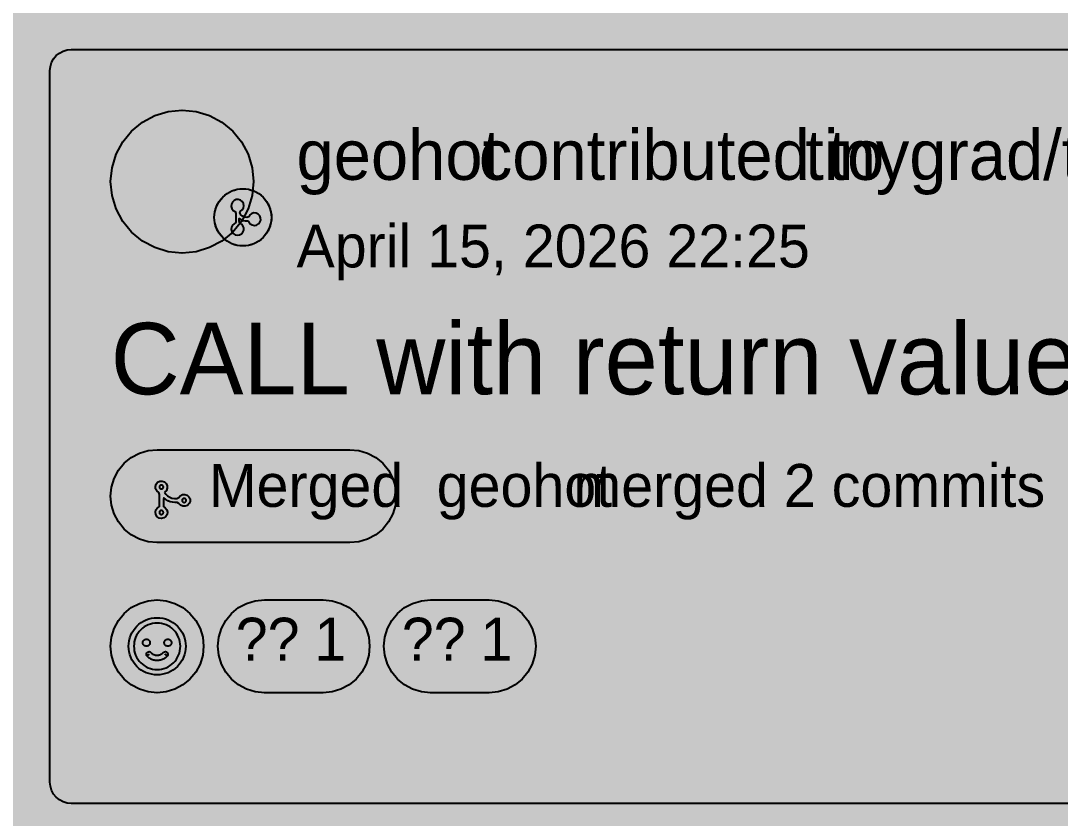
# Model space of a CAD drawing. Extents: x 0 to 2255, y 0 to 8703.
# Drawn here: x 335.9 to 626.7, y 3902.1 to 4125.2 of the extents above; entities that cross this region are included whole.
import ezdxf

# ---------------------------------------------------------------- set-up
doc = ezdxf.new("R2010")
doc.units = 0

msp = doc.modelspace()

# ---------------------------------------------------------------- hatches: boundary and pattern name
at = {"true_color": 0x0d1117}
for points in [[(0, 8703), (1280, 8703), (1280, 0.44), (0, 0.44)], [(0, 8639), (1280, 8639), (1280, 0.44), (0, 0.44)], [(350, 4117.23), (998.03, 4117.23), (998.03, 4117.23), (999.2, 4117.12), (1000.33, 4116.78), (1001.36, 4116.22), (1002.27, 4115.48), (1003.02, 4114.57), (1003.57, 4113.53), (1003.92, 4112.4), (1004.03, 4111.23), (1004.03, 3912.23), (1004.03, 3912.23), (1003.92, 3911.06), (1003.57, 3909.94), (1003.02, 3908.9), (1002.27, 3907.99), (1001.36, 3907.25), (1000.33, 3906.69), (999.2, 3906.35), (998.03, 3906.23), (350, 3906.23), (350, 3906.23), (348.83, 3906.35), (347.7, 3906.69), (346.67, 3907.25), (345.76, 3907.99), (345.01, 3908.9), (344.46, 3909.94), (344.12, 3911.06), (344, 3912.23), (344, 4111.23), (344, 4111.23), (344.12, 4112.4), (344.46, 4113.53), (345.01, 4114.57), (345.76, 4115.48), (346.67, 4116.22), (347.7, 4116.78), (348.83, 4117.12), (350, 4117.23)], [(398, 4078.23), (398, 4078.23), (398, 4078.23), (399.56, 4078.08), (401.06, 4077.63), (402.44, 4076.89), (403.66, 4075.89), (404.65, 4074.68), (405.39, 4073.3), (405.85, 4071.8), (406, 4070.23), (406, 4070.23), (406, 4070.23), (405.85, 4068.67), (405.39, 4067.17), (404.65, 4065.79), (403.66, 4064.58), (402.44, 4063.58), (401.06, 4062.84), (399.56, 4062.39), (398, 4062.23), (398, 4062.23), (398, 4062.23), (396.44, 4062.39), (394.94, 4062.84), (393.56, 4063.58), (392.34, 4064.58), (391.35, 4065.79), (390.61, 4067.17), (390.15, 4068.67), (390, 4070.23), (390, 4070.23), (390, 4070.23), (390.15, 4071.8), (390.61, 4073.3), (391.35, 4074.68), (392.34, 4075.89), (393.56, 4076.89), (394.94, 4077.63), (396.44, 4078.08), (398, 4078.23)]]:
    msp.add_hatch(color=256, dxfattribs=at).paths.add_polyline_path(points, flags=0)
at = {"true_color": 0x010409}
msp.add_hatch(color=256, dxfattribs=at).paths.add_polyline_path([(0, 8639), (1280, 8639), (1280, 0.44), (0, 0.44)], flags=0)
at = {"true_color": 0xffffff}
msp.add_hatch(color=256, dxfattribs=at).paths.add_polyline_path([(381, 4100.23), (381, 4100.23), (381, 4100.23), (384.9, 4099.85), (388.65, 4098.71), (392.11, 4096.86), (395.14, 4094.38), (397.63, 4091.35), (399.48, 4087.89), (400.62, 4084.14), (401, 4080.23), (401, 4080.23), (401, 4080.23), (400.62, 4076.33), (399.48, 4072.58), (397.63, 4069.12), (395.14, 4066.09), (392.11, 4063.6), (388.65, 4061.76), (384.9, 4060.62), (381, 4060.23), (381, 4060.23), (381, 4060.23), (377.1, 4060.62), (373.35, 4061.76), (369.89, 4063.6), (366.86, 4066.09), (364.37, 4069.12), (362.52, 4072.58), (361.38, 4076.33), (361, 4080.23), (361, 4080.23), (361, 4080.23), (361.38, 4084.14), (362.52, 4087.89), (364.37, 4091.35), (366.86, 4094.38), (369.89, 4096.86), (373.35, 4098.71), (377.1, 4099.85), (381, 4100.23)], flags=0)
at = {"true_color": 0xab7df8}
h = msp.add_hatch(color=256, dxfattribs=at)
h.paths.add_polyline_path([(398, 4062.23), (397.22, 4062.27), (396.44, 4062.39), (395.68, 4062.58), (394.94, 4062.84), (394.23, 4063.18), (393.56, 4063.58), (392.92, 4064.05), (392.34, 4064.58), (391.82, 4065.16), (391.35, 4065.79), (390.94, 4066.46), (390.61, 4067.17), (390.34, 4067.91), (390.15, 4068.67), (390.04, 4069.45), (390, 4070.23), (390.04, 4071.02), (390.15, 4071.8), (390.34, 4072.56), (390.61, 4073.3), (390.94, 4074.01), (391.35, 4074.68), (391.82, 4075.31), (392.34, 4075.89), (392.92, 4076.42), (393.56, 4076.89), (394.23, 4077.29), (394.94, 4077.63), (395.68, 4077.89), (396.44, 4078.08), (397.22, 4078.2), (398, 4078.23), (398.78, 4078.2), (399.56, 4078.08), (400.32, 4077.89), (401.06, 4077.63), (401.77, 4077.29), (402.44, 4076.89), (403.08, 4076.42), (403.66, 4075.89), (404.18, 4075.31), (404.65, 4074.68), (405.06, 4074.01), (405.39, 4073.3), (405.66, 4072.56), (405.85, 4071.8), (405.96, 4071.02), (406, 4070.23), (405.96, 4069.45), (405.85, 4068.67), (405.66, 4067.91), (405.39, 4067.17), (405.06, 4066.46), (404.65, 4065.79), (404.18, 4065.16), (403.66, 4064.58), (403.08, 4064.05), (402.44, 4063.58), (401.77, 4063.18), (401.06, 4062.84), (400.32, 4062.58), (399.56, 4062.39), (398.78, 4062.27), (398, 4062.23)], flags=0)
h.paths.add_polyline_path([(398.25, 4073.48), (398.14, 4074.1), (397.81, 4074.64), (397.32, 4075.03), (396.72, 4075.22), (396.09, 4075.19), (395.52, 4074.93), (395.07, 4074.49), (394.81, 4073.92), (394.76, 4073.29), (394.94, 4072.69), (395.32, 4072.19), (395.85, 4071.86), (396, 4071.33), (396, 4070.7), (396, 4070.07), (396, 4069.44), (396, 4068.8), (395.56, 4068.46), (395.1, 4068.03), (394.82, 4067.47), (394.76, 4066.84), (394.92, 4066.24), (395.29, 4065.73), (395.81, 4065.38), (396.42, 4065.24), (397.04, 4065.32), (397.6, 4065.62), (398.01, 4066.1), (398.22, 4066.69), (398.22, 4067.31), (397.99, 4067.9), (397.57, 4068.37), (397.01, 4068.66), (397, 4069.28), (397, 4069.91), (397.44, 4069.67), (398.01, 4069.4), (398.62, 4069.26), (399.25, 4069.23), (399.69, 4068.95), (400.07, 4068.44), (400.6, 4068.11), (401.21, 4067.98), (401.83, 4068.08), (402.38, 4068.4), (402.78, 4068.88), (402.98, 4069.48), (402.96, 4070.11), (402.72, 4070.69), (402.29, 4071.14), (401.72, 4071.42), (401.1, 4071.48), (400.49, 4071.31), (399.98, 4070.94), (399.64, 4070.42), (399.13, 4070.23), (398.51, 4070.3), (397.93, 4070.55), (397.46, 4070.96), (397.14, 4071.5), (397.32, 4071.94), (397.81, 4072.33), (398.14, 4072.87), (398.25, 4073.48)], flags=0)
at = {"true_color": 0x8957e5}
msp.add_hatch(color=256, dxfattribs=at).paths.add_polyline_path([(374, 4005.23), (427.94, 4005.23), (427.94, 4005.23), (430.47, 4004.98), (432.91, 4004.24), (435.16, 4003.04), (437.13, 4001.43), (438.75, 3999.46), (439.95, 3997.21), (440.69, 3994.77), (440.94, 3992.23), (440.94, 3992.23), (440.94, 3992.23), (440.69, 3989.7), (439.95, 3987.26), (438.75, 3985.01), (437.13, 3983.04), (435.16, 3981.43), (432.91, 3980.22), (430.47, 3979.48), (427.94, 3979.23), (374, 3979.23), (374, 3979.23), (371.46, 3979.48), (369.03, 3980.22), (366.78, 3981.43), (364.81, 3983.04), (363.19, 3985.01), (361.99, 3987.26), (361.25, 3989.7), (361, 3992.23), (361, 3992.23), (361, 3992.23), (361.25, 3994.77), (361.99, 3997.21), (363.19, 3999.46), (364.81, 4001.43), (366.78, 4003.04), (369.03, 4004.24), (371.46, 4004.98), (374, 4005.23)], flags=0)
at = {"true_color": 0xffffff}
h = msp.add_hatch(color=256, dxfattribs=at)
h.paths.add_polyline_path([(376.09, 3993.37), (376.46, 3992.8), (376.94, 3992.31), (377.51, 3991.94), (378.15, 3991.71), (378.83, 3991.61), (379.51, 3991.61), (380.06, 3991.82), (380.48, 3992.35), (381.08, 3992.67), (381.76, 3992.72), (382.4, 3992.51), (382.91, 3992.06), (383.2, 3991.45), (383.23, 3990.77), (382.98, 3990.14), (382.51, 3989.65), (381.88, 3989.39), (381.2, 3989.4), (380.58, 3989.67), (380.12, 3990.17), (379.64, 3990.48), (378.95, 3990.48), (378.27, 3990.54), (377.61, 3990.69), (376.98, 3990.95), (376.4, 3991.31), (375.88, 3991.76), (375.75, 3991.39), (375.75, 3990.71), (375.75, 3990.03), (375.75, 3989.34), (376.27, 3988.97), (376.69, 3988.43), (376.87, 3987.78), (376.78, 3987.11), (376.43, 3986.53), (375.87, 3986.13), (375.21, 3985.99), (374.54, 3986.11), (373.98, 3986.49), (373.61, 3987.06), (373.5, 3987.73), (373.66, 3988.39), (374.07, 3988.94), (374.62, 3989.3), (374.62, 3989.98), (374.62, 3990.66), (374.62, 3991.35), (374.62, 3992.03), (374.62, 3992.72), (374.45, 3993.28), (373.91, 3993.7), (373.58, 3994.29), (373.51, 3994.96), (373.71, 3995.61), (374.15, 3996.13), (374.76, 3996.43), (375.44, 3996.47), (376.08, 3996.23), (376.57, 3995.77), (376.84, 3995.14), (376.84, 3994.46), (376.58, 3993.84), (376.09, 3993.37)], flags=0)
h.paths.add_polyline_path([(375.19, 3987.11), (375.24, 3987.11), (375.3, 3987.12), (375.35, 3987.13), (375.4, 3987.15), (375.45, 3987.18), (375.5, 3987.2), (375.54, 3987.24), (375.59, 3987.27), (375.62, 3987.32), (375.66, 3987.36), (375.68, 3987.41), (375.71, 3987.46), (375.73, 3987.51), (375.74, 3987.56), (375.75, 3987.62), (375.75, 3987.67), (375.75, 3987.73), (375.74, 3987.78), (375.73, 3987.84), (375.71, 3987.89), (375.68, 3987.94), (375.66, 3987.98), (375.62, 3988.03), (375.59, 3988.07), (375.54, 3988.11), (375.5, 3988.14), (375.45, 3988.17), (375.4, 3988.19), (375.35, 3988.21), (375.3, 3988.22), (375.24, 3988.23), (375.19, 3988.23), (375.13, 3988.23), (375.08, 3988.22), (375.02, 3988.21), (374.97, 3988.19), (374.92, 3988.17), (374.88, 3988.14), (374.83, 3988.11), (374.79, 3988.07), (374.75, 3988.03), (374.72, 3987.98), (374.69, 3987.94), (374.67, 3987.89), (374.65, 3987.84), (374.64, 3987.78), (374.63, 3987.73), (374.62, 3987.67), (374.63, 3987.62), (374.64, 3987.56), (374.65, 3987.51), (374.67, 3987.46), (374.69, 3987.41), (374.72, 3987.36), (374.75, 3987.32), (374.79, 3987.27), (374.83, 3987.24), (374.88, 3987.2), (374.92, 3987.18), (374.97, 3987.15), (375.02, 3987.13), (375.08, 3987.12), (375.13, 3987.11), (375.19, 3987.11)], flags=0)
h.paths.add_polyline_path([(381.56, 3990.48), (381.62, 3990.49), (381.67, 3990.5), (381.73, 3990.51), (381.78, 3990.53), (381.83, 3990.55), (381.87, 3990.58), (381.92, 3990.61), (381.96, 3990.65), (382, 3990.69), (382.03, 3990.73), (382.06, 3990.78), (382.08, 3990.83), (382.1, 3990.88), (382.11, 3990.94), (382.12, 3990.99), (382.12, 3991.05), (382.12, 3991.1), (382.11, 3991.16), (382.1, 3991.21), (382.08, 3991.26), (382.06, 3991.31), (382.03, 3991.36), (382, 3991.4), (381.96, 3991.44), (381.92, 3991.48), (381.87, 3991.51), (381.83, 3991.54), (381.78, 3991.57), (381.73, 3991.59), (381.67, 3991.6), (381.62, 3991.61), (381.56, 3991.61), (381.51, 3991.61), (381.45, 3991.6), (381.4, 3991.59), (381.35, 3991.57), (381.3, 3991.54), (381.25, 3991.51), (381.21, 3991.48), (381.16, 3991.44), (381.13, 3991.4), (381.09, 3991.36), (381.07, 3991.31), (381.04, 3991.26), (381.02, 3991.21), (381.01, 3991.16), (381, 3991.1), (381, 3991.05), (381, 3990.99), (381.01, 3990.94), (381.02, 3990.88), (381.04, 3990.83), (381.07, 3990.78), (381.09, 3990.73), (381.13, 3990.69), (381.16, 3990.65), (381.21, 3990.61), (381.25, 3990.58), (381.3, 3990.55), (381.35, 3990.53), (381.4, 3990.51), (381.45, 3990.5), (381.51, 3990.49), (381.56, 3990.48)], flags=0)
h.paths.add_polyline_path([(375.75, 3994.8), (375.75, 3994.85), (375.74, 3994.91), (375.73, 3994.96), (375.71, 3995.01), (375.68, 3995.06), (375.65, 3995.11), (375.62, 3995.15), (375.58, 3995.19), (375.54, 3995.23), (375.5, 3995.26), (375.45, 3995.29), (375.4, 3995.32), (375.35, 3995.33), (375.3, 3995.35), (375.24, 3995.35), (375.19, 3995.36), (375.13, 3995.35), (375.08, 3995.35), (375.02, 3995.33), (374.97, 3995.31), (374.92, 3995.29), (374.87, 3995.26), (374.83, 3995.23), (374.79, 3995.19), (374.75, 3995.15), (374.72, 3995.11), (374.69, 3995.06), (374.67, 3995.01), (374.65, 3994.96), (374.64, 3994.9), (374.63, 3994.85), (374.62, 3994.79), (374.63, 3994.74), (374.64, 3994.68), (374.65, 3994.63), (374.67, 3994.58), (374.69, 3994.53), (374.72, 3994.48), (374.75, 3994.44), (374.79, 3994.4), (374.83, 3994.36), (374.88, 3994.33), (374.92, 3994.3), (374.97, 3994.27), (375.03, 3994.26), (375.08, 3994.24), (375.13, 3994.24), (375.19, 3994.23), (375.24, 3994.24), (375.3, 3994.24), (375.35, 3994.26), (375.4, 3994.28), (375.45, 3994.3), (375.5, 3994.33), (375.55, 3994.36), (375.59, 3994.4), (375.62, 3994.44), (375.66, 3994.48), (375.68, 3994.53), (375.71, 3994.58), (375.73, 3994.63), (375.74, 3994.69), (375.75, 3994.74), (375.75, 3994.8)], flags=0)
at = {"true_color": 0x151b23}
msp.add_hatch(color=256, dxfattribs=at).paths.add_polyline_path([(374, 3963.23), (374, 3963.23), (374, 3963.23), (376.54, 3962.98), (378.97, 3962.24), (381.22, 3961.04), (383.19, 3959.43), (384.81, 3957.46), (386.01, 3955.21), (386.75, 3952.77), (387, 3950.23), (387, 3950.23), (387, 3950.23), (386.75, 3947.7), (386.01, 3945.26), (384.81, 3943.01), (383.19, 3941.04), (381.22, 3939.43), (378.97, 3938.22), (376.54, 3937.48), (374, 3937.23), (374, 3937.23), (374, 3937.23), (371.46, 3937.48), (369.03, 3938.22), (366.78, 3939.43), (364.81, 3941.04), (363.19, 3943.01), (361.99, 3945.26), (361.25, 3947.7), (361, 3950.23), (361, 3950.23), (361, 3950.23), (361.25, 3952.77), (361.99, 3955.21), (363.19, 3957.46), (364.81, 3959.43), (366.78, 3961.04), (369.03, 3962.24), (371.46, 3962.98), (374, 3963.23)], flags=0)
at = {"true_color": 0x9198a1}
h = msp.add_hatch(color=256, dxfattribs=at)
h.paths.add_polyline_path([(374, 3958.23), (374.78, 3958.2), (375.56, 3958.08), (376.32, 3957.89), (377.06, 3957.63), (377.77, 3957.29), (378.44, 3956.89), (379.08, 3956.42), (379.66, 3955.89), (380.18, 3955.31), (380.65, 3954.68), (381.06, 3954.01), (381.39, 3953.3), (381.66, 3952.56), (381.85, 3951.8), (381.96, 3951.02), (382, 3950.23), (381.96, 3949.45), (381.85, 3948.67), (381.66, 3947.91), (381.39, 3947.17), (381.06, 3946.46), (380.65, 3945.79), (380.18, 3945.16), (379.66, 3944.58), (379.08, 3944.05), (378.44, 3943.58), (377.77, 3943.18), (377.06, 3942.84), (376.32, 3942.58), (375.56, 3942.39), (374.78, 3942.27), (374, 3942.23), (373.22, 3942.27), (372.44, 3942.39), (371.68, 3942.58), (370.94, 3942.84), (370.23, 3943.18), (369.56, 3943.58), (368.92, 3944.05), (368.34, 3944.58), (367.82, 3945.16), (367.35, 3945.79), (366.94, 3946.46), (366.61, 3947.17), (366.34, 3947.91), (366.15, 3948.67), (366.04, 3949.45), (366, 3950.23), (366.04, 3951.02), (366.15, 3951.8), (366.34, 3952.56), (366.61, 3953.3), (366.94, 3954.01), (367.35, 3954.68), (367.82, 3955.31), (368.34, 3955.89), (368.92, 3956.42), (369.56, 3956.89), (370.23, 3957.29), (370.94, 3957.63), (371.68, 3957.89), (372.44, 3958.08), (373.22, 3958.2), (374, 3958.23)], flags=0)
h.paths.add_polyline_path([(367.5, 3950.23), (367.53, 3949.6), (367.62, 3948.97), (367.78, 3948.35), (367.99, 3947.75), (368.27, 3947.17), (368.59, 3946.62), (368.98, 3946.11), (369.4, 3945.64), (369.88, 3945.21), (370.39, 3944.83), (370.94, 3944.5), (371.51, 3944.23), (372.11, 3944.01), (372.73, 3943.86), (373.36, 3943.77), (374, 3943.73), (374.64, 3943.77), (375.27, 3943.86), (375.89, 3944.01), (376.49, 3944.23), (377.06, 3944.5), (377.61, 3944.83), (378.12, 3945.21), (378.6, 3945.64), (379.02, 3946.11), (379.41, 3946.62), (379.73, 3947.17), (380.01, 3947.75), (380.22, 3948.35), (380.38, 3948.97), (380.47, 3949.6), (380.5, 3950.23), (380.47, 3950.87), (380.38, 3951.5), (380.22, 3952.12), (380.01, 3952.72), (379.73, 3953.3), (379.41, 3953.85), (379.02, 3954.36), (378.6, 3954.83), (378.12, 3955.26), (377.61, 3955.64), (377.06, 3955.97), (376.49, 3956.24), (375.89, 3956.46), (375.27, 3956.61), (374.64, 3956.7), (374, 3956.73), (373.36, 3956.7), (372.73, 3956.61), (372.11, 3956.46), (371.51, 3956.24), (370.94, 3955.97), (370.39, 3955.64), (369.88, 3955.26), (369.4, 3954.83), (368.98, 3954.36), (368.59, 3953.85), (368.27, 3953.3), (367.99, 3952.72), (367.78, 3952.12), (367.62, 3951.5), (367.53, 3950.87), (367.5, 3950.23)], flags=0)
h.paths.add_polyline_path([(371.32, 3948.6), (371.55, 3948.71), (371.81, 3948.73), (372.05, 3948.67), (372.27, 3948.53), (372.44, 3948.34), (372.63, 3948.17), (372.84, 3948.02), (373.08, 3947.91), (373.32, 3947.83), (373.57, 3947.77), (373.82, 3947.74), (374.08, 3947.74), (374.34, 3947.76), (374.59, 3947.8), (374.84, 3947.88), (375.07, 3947.98), (375.29, 3948.11), (375.49, 3948.27), (375.67, 3948.46), (375.86, 3948.63), (376.1, 3948.72), (376.35, 3948.73), (376.6, 3948.65), (376.8, 3948.5), (376.94, 3948.29), (377, 3948.04), (376.97, 3947.78), (376.86, 3947.55), (376.73, 3947.39), (376.56, 3947.21), (376.36, 3947.04), (376.16, 3946.88), (375.94, 3946.75), (375.71, 3946.62), (375.48, 3946.52), (375.24, 3946.43), (374.99, 3946.36), (374.74, 3946.3), (374.49, 3946.26), (374.23, 3946.24), (373.97, 3946.23), (373.72, 3946.24), (373.46, 3946.27), (373.21, 3946.31), (372.96, 3946.37), (372.71, 3946.45), (372.47, 3946.54), (372.24, 3946.65), (372.01, 3946.77), (371.8, 3946.92), (371.6, 3947.07), (371.41, 3947.25), (371.23, 3947.44), (371.22, 3947.61), (371.43, 3947.76), (371.64, 3947.91), (371.65, 3947.91), (371.43, 3947.76), (371.22, 3947.62), (371.06, 3947.68), (371, 3947.93), (371.03, 3948.19), (371.14, 3948.42), (371.32, 3948.6)], flags=0)
h.paths.add_polyline_path([(378, 3951.23), (378, 3951.14), (377.98, 3951.04), (377.96, 3950.94), (377.92, 3950.85), (377.88, 3950.76), (377.83, 3950.68), (377.77, 3950.6), (377.71, 3950.53), (377.63, 3950.46), (377.56, 3950.4), (377.47, 3950.35), (377.38, 3950.31), (377.29, 3950.28), (377.2, 3950.25), (377.1, 3950.24), (377, 3950.23), (376.9, 3950.24), (376.8, 3950.25), (376.71, 3950.28), (376.62, 3950.31), (376.53, 3950.35), (376.44, 3950.4), (376.37, 3950.46), (376.29, 3950.53), (376.23, 3950.6), (376.17, 3950.68), (376.12, 3950.76), (376.08, 3950.85), (376.04, 3950.94), (376.02, 3951.04), (376, 3951.14), (376, 3951.23), (376, 3951.33), (376.02, 3951.43), (376.04, 3951.52), (376.08, 3951.62), (376.12, 3951.71), (376.17, 3951.79), (376.23, 3951.87), (376.29, 3951.94), (376.37, 3952.01), (376.44, 3952.07), (376.53, 3952.12), (376.62, 3952.16), (376.71, 3952.19), (376.8, 3952.22), (376.9, 3952.23), (377, 3952.23), (377.1, 3952.23), (377.2, 3952.22), (377.29, 3952.19), (377.38, 3952.16), (377.47, 3952.12), (377.56, 3952.07), (377.63, 3952.01), (377.71, 3951.94), (377.77, 3951.87), (377.83, 3951.79), (377.88, 3951.71), (377.92, 3951.62), (377.96, 3951.52), (377.98, 3951.43), (378, 3951.33), (378, 3951.23)], flags=0)
h.paths.add_polyline_path([(371, 3950.23), (370.9, 3950.24), (370.8, 3950.25), (370.71, 3950.28), (370.62, 3950.31), (370.53, 3950.35), (370.44, 3950.4), (370.37, 3950.46), (370.29, 3950.53), (370.23, 3950.6), (370.17, 3950.68), (370.12, 3950.76), (370.08, 3950.85), (370.04, 3950.94), (370.02, 3951.04), (370, 3951.14), (370, 3951.23), (370, 3951.33), (370.02, 3951.43), (370.04, 3951.52), (370.08, 3951.62), (370.12, 3951.71), (370.17, 3951.79), (370.23, 3951.87), (370.29, 3951.94), (370.37, 3952.01), (370.44, 3952.07), (370.53, 3952.12), (370.62, 3952.16), (370.71, 3952.19), (370.8, 3952.22), (370.9, 3952.23), (371, 3952.23), (371.1, 3952.23), (371.2, 3952.22), (371.29, 3952.19), (371.38, 3952.16), (371.47, 3952.12), (371.56, 3952.07), (371.63, 3952.01), (371.71, 3951.94), (371.77, 3951.87), (371.83, 3951.79), (371.88, 3951.71), (371.92, 3951.62), (371.96, 3951.52), (371.98, 3951.43), (372, 3951.33), (372, 3951.23), (372, 3951.14), (371.98, 3951.04), (371.96, 3950.94), (371.92, 3950.85), (371.88, 3950.76), (371.83, 3950.68), (371.77, 3950.6), (371.71, 3950.53), (371.63, 3950.46), (371.56, 3950.4), (371.47, 3950.35), (371.38, 3950.31), (371.29, 3950.28), (371.2, 3950.25), (371.1, 3950.24), (371, 3950.23)], flags=0)
h.paths.add_polyline_path([(376.25, 3947.98), (376.27, 3947.97), (376.29, 3947.96), (376.31, 3947.95), (376.32, 3947.93), (376.34, 3947.92), (376.36, 3947.91), (376.38, 3947.89), (376.4, 3947.88), (376.42, 3947.87), (376.44, 3947.85), (376.45, 3947.84), (376.47, 3947.83), (376.49, 3947.82), (376.51, 3947.8), (376.53, 3947.79), (376.55, 3947.78), (376.56, 3947.76), (376.58, 3947.75), (376.6, 3947.74), (376.62, 3947.72), (376.64, 3947.71), (376.66, 3947.7), (376.68, 3947.69), (376.69, 3947.67), (376.71, 3947.66), (376.73, 3947.65), (376.75, 3947.63), (376.77, 3947.62), (376.79, 3947.61), (376.81, 3947.59), (376.82, 3947.58), (376.84, 3947.57), (376.82, 3947.58), (376.81, 3947.59), (376.79, 3947.61), (376.77, 3947.62), (376.75, 3947.63), (376.73, 3947.65), (376.71, 3947.66), (376.69, 3947.67), (376.68, 3947.69), (376.66, 3947.7), (376.64, 3947.71), (376.62, 3947.72), (376.6, 3947.74), (376.58, 3947.75), (376.56, 3947.76), (376.55, 3947.78), (376.53, 3947.79), (376.51, 3947.8), (376.49, 3947.82), (376.47, 3947.83), (376.45, 3947.84), (376.44, 3947.85), (376.42, 3947.87), (376.4, 3947.88), (376.38, 3947.89), (376.36, 3947.91), (376.34, 3947.92), (376.32, 3947.93), (376.31, 3947.95), (376.29, 3947.96), (376.27, 3947.97), (376.25, 3947.98)], flags=0)

# ---------------------------------------------------------------- linework, layer by layer
at = {"true_color": 0x3d444d}
msp.add_lwpolyline([(998.03, 3906.23), (350, 3906.23), (350, 3906.23), (348.83, 3906.35), (347.7, 3906.69), (346.67, 3907.25), (345.76, 3907.99), (345.01, 3908.9), (344.46, 3909.94), (344.12, 3911.06), (344, 3912.23), (344, 4111.23), (344, 4111.23), (344.12, 4112.4), (344.46, 4113.53), (345.01, 4114.57), (345.76, 4115.48), (346.67, 4116.22), (347.7, 4116.78), (348.83, 4117.12), (350, 4117.23), (350, 4117.23), (998.03, 4117.23)], dxfattribs=at)
at = {"true_color": 0x010409}
msp.add_lwpolyline([(381, 4100.23), (381, 4100.23), (381, 4100.23), (384.9, 4099.85), (388.65, 4098.71), (392.11, 4096.86), (395.14, 4094.38), (397.63, 4091.35), (399.48, 4087.89), (400.62, 4084.14), (401, 4080.23), (401, 4080.23), (401, 4080.23), (400.62, 4076.33), (399.48, 4072.58), (397.63, 4069.12), (395.14, 4066.09), (392.11, 4063.6), (388.65, 4061.76), (384.9, 4060.62), (381, 4060.23), (381, 4060.23), (381, 4060.23), (377.1, 4060.62), (373.35, 4061.76), (369.89, 4063.6), (366.86, 4066.09), (364.37, 4069.12), (362.52, 4072.58), (361.38, 4076.33), (361, 4080.23), (361, 4080.23), (361, 4080.23), (361.38, 4084.14), (362.52, 4087.89), (364.37, 4091.35), (366.86, 4094.38), (369.89, 4096.86), (373.35, 4098.71), (377.1, 4099.85), (381, 4100.23)], close=True, dxfattribs=at)
at = {"true_color": 0x0d1117}
msp.add_lwpolyline([(398, 4078.23), (398, 4078.23), (398, 4078.23), (399.56, 4078.08), (401.06, 4077.63), (402.44, 4076.89), (403.66, 4075.89), (404.65, 4074.68), (405.39, 4073.3), (405.85, 4071.8), (406, 4070.23), (406, 4070.23), (406, 4070.23), (405.85, 4068.67), (405.39, 4067.17), (404.65, 4065.79), (403.66, 4064.58), (402.44, 4063.58), (401.06, 4062.84), (399.56, 4062.39), (398, 4062.23), (398, 4062.23), (398, 4062.23), (396.44, 4062.39), (394.94, 4062.84), (393.56, 4063.58), (392.34, 4064.58), (391.35, 4065.79), (390.61, 4067.17), (390.15, 4068.67), (390, 4070.23), (390, 4070.23), (390, 4070.23), (390.15, 4071.8), (390.61, 4073.3), (391.35, 4074.68), (392.34, 4075.89), (393.56, 4076.89), (394.94, 4077.63), (396.44, 4078.08), (398, 4078.23)], close=True, dxfattribs=at)
at = {"true_color": 0xab7df8}
for points in [[(398, 4062.23), (397.22, 4062.27), (396.44, 4062.39), (395.68, 4062.58), (394.94, 4062.84), (394.23, 4063.18), (393.56, 4063.58), (392.92, 4064.05), (392.34, 4064.58), (391.82, 4065.16), (391.35, 4065.79), (390.94, 4066.46), (390.61, 4067.17), (390.34, 4067.91), (390.15, 4068.67), (390.04, 4069.45), (390, 4070.23), (390.04, 4071.02), (390.15, 4071.8), (390.34, 4072.56), (390.61, 4073.3), (390.94, 4074.01), (391.35, 4074.68), (391.82, 4075.31), (392.34, 4075.89), (392.92, 4076.42), (393.56, 4076.89), (394.23, 4077.29), (394.94, 4077.63), (395.68, 4077.89), (396.44, 4078.08), (397.22, 4078.2), (398, 4078.23), (398.78, 4078.2), (399.56, 4078.08), (400.32, 4077.89), (401.06, 4077.63), (401.77, 4077.29), (402.44, 4076.89), (403.08, 4076.42), (403.66, 4075.89), (404.18, 4075.31), (404.65, 4074.68), (405.06, 4074.01), (405.39, 4073.3), (405.66, 4072.56), (405.85, 4071.8), (405.96, 4071.02), (406, 4070.23), (405.96, 4069.45), (405.85, 4068.67), (405.66, 4067.91), (405.39, 4067.17), (405.06, 4066.46), (404.65, 4065.79), (404.18, 4065.16), (403.66, 4064.58), (403.08, 4064.05), (402.44, 4063.58), (401.77, 4063.18), (401.06, 4062.84), (400.32, 4062.58), (399.56, 4062.39), (398.78, 4062.27), (398, 4062.23)], [(398.25, 4073.48), (398.14, 4074.1), (397.81, 4074.64), (397.32, 4075.03), (396.72, 4075.22), (396.09, 4075.19), (395.52, 4074.93), (395.07, 4074.49), (394.81, 4073.92), (394.76, 4073.29), (394.94, 4072.69), (395.32, 4072.19), (395.85, 4071.86), (396, 4071.33), (396, 4070.7), (396, 4070.07), (396, 4069.44), (396, 4068.8), (395.56, 4068.46), (395.1, 4068.03), (394.82, 4067.47), (394.76, 4066.84), (394.92, 4066.24), (395.29, 4065.73), (395.81, 4065.38), (396.42, 4065.24), (397.04, 4065.32), (397.6, 4065.62), (398.01, 4066.1), (398.22, 4066.69), (398.22, 4067.31), (397.99, 4067.9), (397.57, 4068.37), (397.01, 4068.66), (397, 4069.28), (397, 4069.91), (397.44, 4069.67), (398.01, 4069.4), (398.62, 4069.26), (399.25, 4069.23), (399.69, 4068.95), (400.07, 4068.44), (400.6, 4068.11), (401.21, 4067.98), (401.83, 4068.08), (402.38, 4068.4), (402.78, 4068.88), (402.98, 4069.48), (402.96, 4070.11), (402.72, 4070.69), (402.29, 4071.14), (401.72, 4071.42), (401.1, 4071.48), (400.49, 4071.31), (399.98, 4070.94), (399.64, 4070.42), (399.13, 4070.23), (398.51, 4070.3), (397.93, 4070.55), (397.46, 4070.96), (397.14, 4071.5), (397.32, 4071.94), (397.81, 4072.33), (398.14, 4072.87), (398.25, 4073.48)]]:
    msp.add_lwpolyline(points, close=True, dxfattribs=at)
at = {"true_color": 0x8957e5}
msp.add_lwpolyline([(374, 4005.23), (427.94, 4005.23), (427.94, 4005.23), (430.47, 4004.98), (432.91, 4004.24), (435.16, 4003.04), (437.13, 4001.43), (438.75, 3999.46), (439.95, 3997.21), (440.69, 3994.77), (440.94, 3992.23), (440.94, 3992.23), (440.94, 3992.23), (440.69, 3989.7), (439.95, 3987.26), (438.75, 3985.01), (437.13, 3983.04), (435.16, 3981.43), (432.91, 3980.22), (430.47, 3979.48), (427.94, 3979.23), (374, 3979.23), (374, 3979.23), (371.46, 3979.48), (369.03, 3980.22), (366.78, 3981.43), (364.81, 3983.04), (363.19, 3985.01), (361.99, 3987.26), (361.25, 3989.7), (361, 3992.23), (361, 3992.23), (361, 3992.23), (361.25, 3994.77), (361.99, 3997.21), (363.19, 3999.46), (364.81, 4001.43), (366.78, 4003.04), (369.03, 4004.24), (371.46, 4004.98), (374, 4005.23)], close=True, dxfattribs=at)
at = {"true_color": 0xffffff}
for points in [[(376.09, 3993.37), (376.46, 3992.8), (376.94, 3992.31), (377.51, 3991.94), (378.15, 3991.71), (378.83, 3991.61), (379.51, 3991.61), (380.06, 3991.82), (380.48, 3992.35), (381.08, 3992.67), (381.76, 3992.72), (382.4, 3992.51), (382.91, 3992.06), (383.2, 3991.45), (383.23, 3990.77), (382.98, 3990.14), (382.51, 3989.65), (381.88, 3989.39), (381.2, 3989.4), (380.58, 3989.67), (380.12, 3990.17), (379.64, 3990.48), (378.95, 3990.48), (378.27, 3990.54), (377.61, 3990.69), (376.98, 3990.95), (376.4, 3991.31), (375.88, 3991.76), (375.75, 3991.39), (375.75, 3990.71), (375.75, 3990.03), (375.75, 3989.34), (376.27, 3988.97), (376.69, 3988.43), (376.87, 3987.78), (376.78, 3987.11), (376.43, 3986.53), (375.87, 3986.13), (375.21, 3985.99), (374.54, 3986.11), (373.98, 3986.49), (373.61, 3987.06), (373.5, 3987.73), (373.66, 3988.39), (374.07, 3988.94), (374.62, 3989.3), (374.62, 3989.98), (374.62, 3990.66), (374.62, 3991.35), (374.62, 3992.03), (374.62, 3992.72), (374.45, 3993.28), (373.91, 3993.7), (373.58, 3994.29), (373.51, 3994.96), (373.71, 3995.61), (374.15, 3996.13), (374.76, 3996.43), (375.44, 3996.47), (376.08, 3996.23), (376.57, 3995.77), (376.84, 3995.14), (376.84, 3994.46), (376.58, 3993.84), (376.09, 3993.37)], [(375.75, 3994.8), (375.75, 3994.85), (375.74, 3994.91), (375.73, 3994.96), (375.71, 3995.01), (375.68, 3995.06), (375.65, 3995.11), (375.62, 3995.15), (375.58, 3995.19), (375.54, 3995.23), (375.5, 3995.26), (375.45, 3995.29), (375.4, 3995.32), (375.35, 3995.33), (375.3, 3995.35), (375.24, 3995.35), (375.19, 3995.36), (375.13, 3995.35), (375.08, 3995.35), (375.02, 3995.33), (374.97, 3995.31), (374.92, 3995.29), (374.87, 3995.26), (374.83, 3995.23), (374.79, 3995.19), (374.75, 3995.15), (374.72, 3995.11), (374.69, 3995.06), (374.67, 3995.01), (374.65, 3994.96), (374.64, 3994.9), (374.63, 3994.85), (374.62, 3994.79), (374.63, 3994.74), (374.64, 3994.68), (374.65, 3994.63), (374.67, 3994.58), (374.69, 3994.53), (374.72, 3994.48), (374.75, 3994.44), (374.79, 3994.4), (374.83, 3994.36), (374.88, 3994.33), (374.92, 3994.3), (374.97, 3994.27), (375.03, 3994.26), (375.08, 3994.24), (375.13, 3994.24), (375.19, 3994.23), (375.24, 3994.24), (375.3, 3994.24), (375.35, 3994.26), (375.4, 3994.28), (375.45, 3994.3), (375.5, 3994.33), (375.55, 3994.36), (375.59, 3994.4), (375.62, 3994.44), (375.66, 3994.48), (375.68, 3994.53), (375.71, 3994.58), (375.73, 3994.63), (375.74, 3994.69), (375.75, 3994.74), (375.75, 3994.8)], [(381.56, 3990.48), (381.62, 3990.49), (381.67, 3990.5), (381.73, 3990.51), (381.78, 3990.53), (381.83, 3990.55), (381.87, 3990.58), (381.92, 3990.61), (381.96, 3990.65), (382, 3990.69), (382.03, 3990.73), (382.06, 3990.78), (382.08, 3990.83), (382.1, 3990.88), (382.11, 3990.94), (382.12, 3990.99), (382.12, 3991.05), (382.12, 3991.1), (382.11, 3991.16), (382.1, 3991.21), (382.08, 3991.26), (382.06, 3991.31), (382.03, 3991.36), (382, 3991.4), (381.96, 3991.44), (381.92, 3991.48), (381.87, 3991.51), (381.83, 3991.54), (381.78, 3991.57), (381.73, 3991.59), (381.67, 3991.6), (381.62, 3991.61), (381.56, 3991.61), (381.51, 3991.61), (381.45, 3991.6), (381.4, 3991.59), (381.35, 3991.57), (381.3, 3991.54), (381.25, 3991.51), (381.21, 3991.48), (381.16, 3991.44), (381.13, 3991.4), (381.09, 3991.36), (381.07, 3991.31), (381.04, 3991.26), (381.02, 3991.21), (381.01, 3991.16), (381, 3991.1), (381, 3991.05), (381, 3990.99), (381.01, 3990.94), (381.02, 3990.88), (381.04, 3990.83), (381.07, 3990.78), (381.09, 3990.73), (381.13, 3990.69), (381.16, 3990.65), (381.21, 3990.61), (381.25, 3990.58), (381.3, 3990.55), (381.35, 3990.53), (381.4, 3990.51), (381.45, 3990.5), (381.51, 3990.49), (381.56, 3990.48)], [(375.19, 3987.11), (375.24, 3987.11), (375.3, 3987.12), (375.35, 3987.13), (375.4, 3987.15), (375.45, 3987.18), (375.5, 3987.2), (375.54, 3987.24), (375.59, 3987.27), (375.62, 3987.32), (375.66, 3987.36), (375.68, 3987.41), (375.71, 3987.46), (375.73, 3987.51), (375.74, 3987.56), (375.75, 3987.62), (375.75, 3987.67), (375.75, 3987.73), (375.74, 3987.78), (375.73, 3987.84), (375.71, 3987.89), (375.68, 3987.94), (375.66, 3987.98), (375.62, 3988.03), (375.59, 3988.07), (375.54, 3988.11), (375.5, 3988.14), (375.45, 3988.17), (375.4, 3988.19), (375.35, 3988.21), (375.3, 3988.22), (375.24, 3988.23), (375.19, 3988.23), (375.13, 3988.23), (375.08, 3988.22), (375.02, 3988.21), (374.97, 3988.19), (374.92, 3988.17), (374.88, 3988.14), (374.83, 3988.11), (374.79, 3988.07), (374.75, 3988.03), (374.72, 3987.98), (374.69, 3987.94), (374.67, 3987.89), (374.65, 3987.84), (374.64, 3987.78), (374.63, 3987.73), (374.62, 3987.67), (374.63, 3987.62), (374.64, 3987.56), (374.65, 3987.51), (374.67, 3987.46), (374.69, 3987.41), (374.72, 3987.36), (374.75, 3987.32), (374.79, 3987.27), (374.83, 3987.24), (374.88, 3987.2), (374.92, 3987.18), (374.97, 3987.15), (375.02, 3987.13), (375.08, 3987.12), (375.13, 3987.11), (375.19, 3987.11)]]:
    msp.add_lwpolyline(points, close=True, dxfattribs=at)
at = {"true_color": 0x3d444d}
for points in [[(374, 3963.23), (374, 3963.23), (374, 3963.23), (376.54, 3962.98), (378.97, 3962.24), (381.22, 3961.04), (383.19, 3959.43), (384.81, 3957.46), (386.01, 3955.21), (386.75, 3952.77), (387, 3950.23), (387, 3950.23), (387, 3950.23), (386.75, 3947.7), (386.01, 3945.26), (384.81, 3943.01), (383.19, 3941.04), (381.22, 3939.43), (378.97, 3938.22), (376.54, 3937.48), (374, 3937.23), (374, 3937.23), (374, 3937.23), (371.46, 3937.48), (369.03, 3938.22), (366.78, 3939.43), (364.81, 3941.04), (363.19, 3943.01), (361.99, 3945.26), (361.25, 3947.7), (361, 3950.23), (361, 3950.23), (361, 3950.23), (361.25, 3952.77), (361.99, 3955.21), (363.19, 3957.46), (364.81, 3959.43), (366.78, 3961.04), (369.03, 3962.24), (371.46, 3962.98), (374, 3963.23)], [(404, 3963.23), (420.47, 3963.23), (420.47, 3963.23), (423, 3962.98), (425.44, 3962.24), (427.69, 3961.04), (429.66, 3959.43), (431.28, 3957.46), (432.48, 3955.21), (433.22, 3952.77), (433.47, 3950.23), (433.47, 3950.23), (433.47, 3950.23), (433.22, 3947.7), (432.48, 3945.26), (431.28, 3943.01), (429.66, 3941.04), (427.69, 3939.43), (425.44, 3938.22), (423, 3937.48), (420.47, 3937.23), (404, 3937.23), (404, 3937.23), (401.46, 3937.48), (399.03, 3938.22), (396.78, 3939.43), (394.81, 3941.04), (393.19, 3943.01), (391.99, 3945.26), (391.25, 3947.7), (391, 3950.23), (391, 3950.23), (391, 3950.23), (391.25, 3952.77), (391.99, 3955.21), (393.19, 3957.46), (394.81, 3959.43), (396.78, 3961.04), (399.03, 3962.24), (401.46, 3962.98), (404, 3963.23)], [(450.47, 3963.23), (466.94, 3963.23), (466.94, 3963.23), (469.47, 3962.98), (471.91, 3962.24), (474.16, 3961.04), (476.13, 3959.43), (477.75, 3957.46), (478.95, 3955.21), (479.69, 3952.77), (479.94, 3950.23), (479.94, 3950.23), (479.94, 3950.23), (479.69, 3947.7), (478.95, 3945.26), (477.75, 3943.01), (476.13, 3941.04), (474.16, 3939.43), (471.91, 3938.22), (469.47, 3937.48), (466.94, 3937.23), (450.47, 3937.23), (450.47, 3937.23), (447.93, 3937.48), (445.49, 3938.22), (443.25, 3939.43), (441.28, 3941.04), (439.66, 3943.01), (438.46, 3945.26), (437.72, 3947.7), (437.47, 3950.23), (437.47, 3950.23), (437.47, 3950.23), (437.72, 3952.77), (438.46, 3955.21), (439.66, 3957.46), (441.28, 3959.43), (443.25, 3961.04), (445.49, 3962.24), (447.93, 3962.98), (450.47, 3963.23)]]:
    msp.add_lwpolyline(points, close=True, dxfattribs=at)
at = {"true_color": 0x9198a1}
for points in [[(374, 3958.23), (374.78, 3958.2), (375.56, 3958.08), (376.32, 3957.89), (377.06, 3957.63), (377.77, 3957.29), (378.44, 3956.89), (379.08, 3956.42), (379.66, 3955.89), (380.18, 3955.31), (380.65, 3954.68), (381.06, 3954.01), (381.39, 3953.3), (381.66, 3952.56), (381.85, 3951.8), (381.96, 3951.02), (382, 3950.23), (381.96, 3949.45), (381.85, 3948.67), (381.66, 3947.91), (381.39, 3947.17), (381.06, 3946.46), (380.65, 3945.79), (380.18, 3945.16), (379.66, 3944.58), (379.08, 3944.05), (378.44, 3943.58), (377.77, 3943.18), (377.06, 3942.84), (376.32, 3942.58), (375.56, 3942.39), (374.78, 3942.27), (374, 3942.23), (373.22, 3942.27), (372.44, 3942.39), (371.68, 3942.58), (370.94, 3942.84), (370.23, 3943.18), (369.56, 3943.58), (368.92, 3944.05), (368.34, 3944.58), (367.82, 3945.16), (367.35, 3945.79), (366.94, 3946.46), (366.61, 3947.17), (366.34, 3947.91), (366.15, 3948.67), (366.04, 3949.45), (366, 3950.23), (366.04, 3951.02), (366.15, 3951.8), (366.34, 3952.56), (366.61, 3953.3), (366.94, 3954.01), (367.35, 3954.68), (367.82, 3955.31), (368.34, 3955.89), (368.92, 3956.42), (369.56, 3956.89), (370.23, 3957.29), (370.94, 3957.63), (371.68, 3957.89), (372.44, 3958.08), (373.22, 3958.2), (374, 3958.23)], [(367.5, 3950.23), (367.53, 3949.6), (367.62, 3948.97), (367.78, 3948.35), (367.99, 3947.75), (368.27, 3947.17), (368.59, 3946.62), (368.98, 3946.11), (369.4, 3945.64), (369.88, 3945.21), (370.39, 3944.83), (370.94, 3944.5), (371.51, 3944.23), (372.11, 3944.01), (372.73, 3943.86), (373.36, 3943.77), (374, 3943.73), (374.64, 3943.77), (375.27, 3943.86), (375.89, 3944.01), (376.49, 3944.23), (377.06, 3944.5), (377.61, 3944.83), (378.12, 3945.21), (378.6, 3945.64), (379.02, 3946.11), (379.41, 3946.62), (379.73, 3947.17), (380.01, 3947.75), (380.22, 3948.35), (380.38, 3948.97), (380.47, 3949.6), (380.5, 3950.23), (380.47, 3950.87), (380.38, 3951.5), (380.22, 3952.12), (380.01, 3952.72), (379.73, 3953.3), (379.41, 3953.85), (379.02, 3954.36), (378.6, 3954.83), (378.12, 3955.26), (377.61, 3955.64), (377.06, 3955.97), (376.49, 3956.24), (375.89, 3956.46), (375.27, 3956.61), (374.64, 3956.7), (374, 3956.73), (373.36, 3956.7), (372.73, 3956.61), (372.11, 3956.46), (371.51, 3956.24), (370.94, 3955.97), (370.39, 3955.64), (369.88, 3955.26), (369.4, 3954.83), (368.98, 3954.36), (368.59, 3953.85), (368.27, 3953.3), (367.99, 3952.72), (367.78, 3952.12), (367.62, 3951.5), (367.53, 3950.87), (367.5, 3950.23)], [(371, 3950.23), (370.9, 3950.24), (370.8, 3950.25), (370.71, 3950.28), (370.62, 3950.31), (370.53, 3950.35), (370.44, 3950.4), (370.37, 3950.46), (370.29, 3950.53), (370.23, 3950.6), (370.17, 3950.68), (370.12, 3950.76), (370.08, 3950.85), (370.04, 3950.94), (370.02, 3951.04), (370, 3951.14), (370, 3951.23), (370, 3951.33), (370.02, 3951.43), (370.04, 3951.52), (370.08, 3951.62), (370.12, 3951.71), (370.17, 3951.79), (370.23, 3951.87), (370.29, 3951.94), (370.37, 3952.01), (370.44, 3952.07), (370.53, 3952.12), (370.62, 3952.16), (370.71, 3952.19), (370.8, 3952.22), (370.9, 3952.23), (371, 3952.23), (371.1, 3952.23), (371.2, 3952.22), (371.29, 3952.19), (371.38, 3952.16), (371.47, 3952.12), (371.56, 3952.07), (371.63, 3952.01), (371.71, 3951.94), (371.77, 3951.87), (371.83, 3951.79), (371.88, 3951.71), (371.92, 3951.62), (371.96, 3951.52), (371.98, 3951.43), (372, 3951.33), (372, 3951.23), (372, 3951.14), (371.98, 3951.04), (371.96, 3950.94), (371.92, 3950.85), (371.88, 3950.76), (371.83, 3950.68), (371.77, 3950.6), (371.71, 3950.53), (371.63, 3950.46), (371.56, 3950.4), (371.47, 3950.35), (371.38, 3950.31), (371.29, 3950.28), (371.2, 3950.25), (371.1, 3950.24), (371, 3950.23)], [(378, 3951.23), (378, 3951.14), (377.98, 3951.04), (377.96, 3950.94), (377.92, 3950.85), (377.88, 3950.76), (377.83, 3950.68), (377.77, 3950.6), (377.71, 3950.53), (377.63, 3950.46), (377.56, 3950.4), (377.47, 3950.35), (377.38, 3950.31), (377.29, 3950.28), (377.2, 3950.25), (377.1, 3950.24), (377, 3950.23), (376.9, 3950.24), (376.8, 3950.25), (376.71, 3950.28), (376.62, 3950.31), (376.53, 3950.35), (376.44, 3950.4), (376.37, 3950.46), (376.29, 3950.53), (376.23, 3950.6), (376.17, 3950.68), (376.12, 3950.76), (376.08, 3950.85), (376.04, 3950.94), (376.02, 3951.04), (376, 3951.14), (376, 3951.23), (376, 3951.33), (376.02, 3951.43), (376.04, 3951.52), (376.08, 3951.62), (376.12, 3951.71), (376.17, 3951.79), (376.23, 3951.87), (376.29, 3951.94), (376.37, 3952.01), (376.44, 3952.07), (376.53, 3952.12), (376.62, 3952.16), (376.71, 3952.19), (376.8, 3952.22), (376.9, 3952.23), (377, 3952.23), (377.1, 3952.23), (377.2, 3952.22), (377.29, 3952.19), (377.38, 3952.16), (377.47, 3952.12), (377.56, 3952.07), (377.63, 3952.01), (377.71, 3951.94), (377.77, 3951.87), (377.83, 3951.79), (377.88, 3951.71), (377.92, 3951.62), (377.96, 3951.52), (377.98, 3951.43), (378, 3951.33), (378, 3951.23)], [(371.32, 3948.6), (371.55, 3948.71), (371.81, 3948.73), (372.05, 3948.67), (372.27, 3948.53), (372.44, 3948.34), (372.63, 3948.17), (372.84, 3948.02), (373.08, 3947.91), (373.32, 3947.83), (373.57, 3947.77), (373.82, 3947.74), (374.08, 3947.74), (374.34, 3947.76), (374.59, 3947.8), (374.84, 3947.88), (375.07, 3947.98), (375.29, 3948.11), (375.49, 3948.27), (375.67, 3948.46), (375.86, 3948.63), (376.1, 3948.72), (376.35, 3948.73), (376.6, 3948.65), (376.8, 3948.5), (376.94, 3948.29), (377, 3948.04), (376.97, 3947.78), (376.86, 3947.55), (376.73, 3947.39), (376.56, 3947.21), (376.36, 3947.04), (376.16, 3946.88), (375.94, 3946.75), (375.71, 3946.62), (375.48, 3946.52), (375.24, 3946.43), (374.99, 3946.36), (374.74, 3946.3), (374.49, 3946.26), (374.23, 3946.24), (373.97, 3946.23), (373.72, 3946.24), (373.46, 3946.27), (373.21, 3946.31), (372.96, 3946.37), (372.71, 3946.45), (372.47, 3946.54), (372.24, 3946.65), (372.01, 3946.77), (371.8, 3946.92), (371.6, 3947.07), (371.41, 3947.25), (371.23, 3947.44), (371.22, 3947.61), (371.43, 3947.76), (371.64, 3947.91), (371.65, 3947.91), (371.43, 3947.76), (371.22, 3947.62), (371.06, 3947.68), (371, 3947.93), (371.03, 3948.19), (371.14, 3948.42), (371.32, 3948.6)], [(376.25, 3947.98), (376.27, 3947.97), (376.29, 3947.96), (376.31, 3947.95), (376.32, 3947.93), (376.34, 3947.92), (376.36, 3947.91), (376.38, 3947.89), (376.4, 3947.88), (376.42, 3947.87), (376.44, 3947.85), (376.45, 3947.84), (376.47, 3947.83), (376.49, 3947.82), (376.51, 3947.8), (376.53, 3947.79), (376.55, 3947.78), (376.56, 3947.76), (376.58, 3947.75), (376.6, 3947.74), (376.62, 3947.72), (376.64, 3947.71), (376.66, 3947.7), (376.68, 3947.69), (376.69, 3947.67), (376.71, 3947.66), (376.73, 3947.65), (376.75, 3947.63), (376.77, 3947.62), (376.79, 3947.61), (376.81, 3947.59), (376.82, 3947.58), (376.84, 3947.57), (376.82, 3947.58), (376.81, 3947.59), (376.79, 3947.61), (376.77, 3947.62), (376.75, 3947.63), (376.73, 3947.65), (376.71, 3947.66), (376.69, 3947.67), (376.68, 3947.69), (376.66, 3947.7), (376.64, 3947.71), (376.62, 3947.72), (376.6, 3947.74), (376.58, 3947.75), (376.56, 3947.76), (376.55, 3947.78), (376.53, 3947.79), (376.51, 3947.8), (376.49, 3947.82), (376.47, 3947.83), (376.45, 3947.84), (376.44, 3947.85), (376.42, 3947.87), (376.4, 3947.88), (376.38, 3947.89), (376.36, 3947.91), (376.34, 3947.92), (376.32, 3947.93), (376.31, 3947.95), (376.29, 3947.96), (376.27, 3947.97), (376.25, 3947.98)]]:
    msp.add_lwpolyline(points, close=True, dxfattribs=at)

# ---------------------------------------------------------------- texts
at = {"true_color": 0xf0f6fc}
for s, height, p in [('geohot', 14, (413, 4080.73)), ('tinygrad/tinygrad', 14, (555.33, 4080.73)), ('CALL with return value is FUNCTION ', 20, (361, 4020.73))]:
    msp.add_text(s, height=height, dxfattribs=at).set_placement(p)
at = {"true_color": 0x9198a1}
for s, height, p in [(' contributed to', 14, (458.81, 4080.73)), ('April 15, 2026 22:25', 12, (413, 4056.23)), ('geohot', 12, (452.23, 3989.23)), ('merged 2 commits', 12, (490.5, 3989.23)), ('??', 12, (396, 3946.23)), ('??', 12, (442.47, 3946.23)), ('1', 12, (418, 3946.23)), ('1', 12, (464.47, 3946.23))]:
    msp.add_text(s, height=height, dxfattribs=at).set_placement(p)
at = {"true_color": 0xffffff}
msp.add_text(' Merged', height=12, dxfattribs=at).set_placement((384, 3989.23))

doc.saveas('drawing.dxf')
